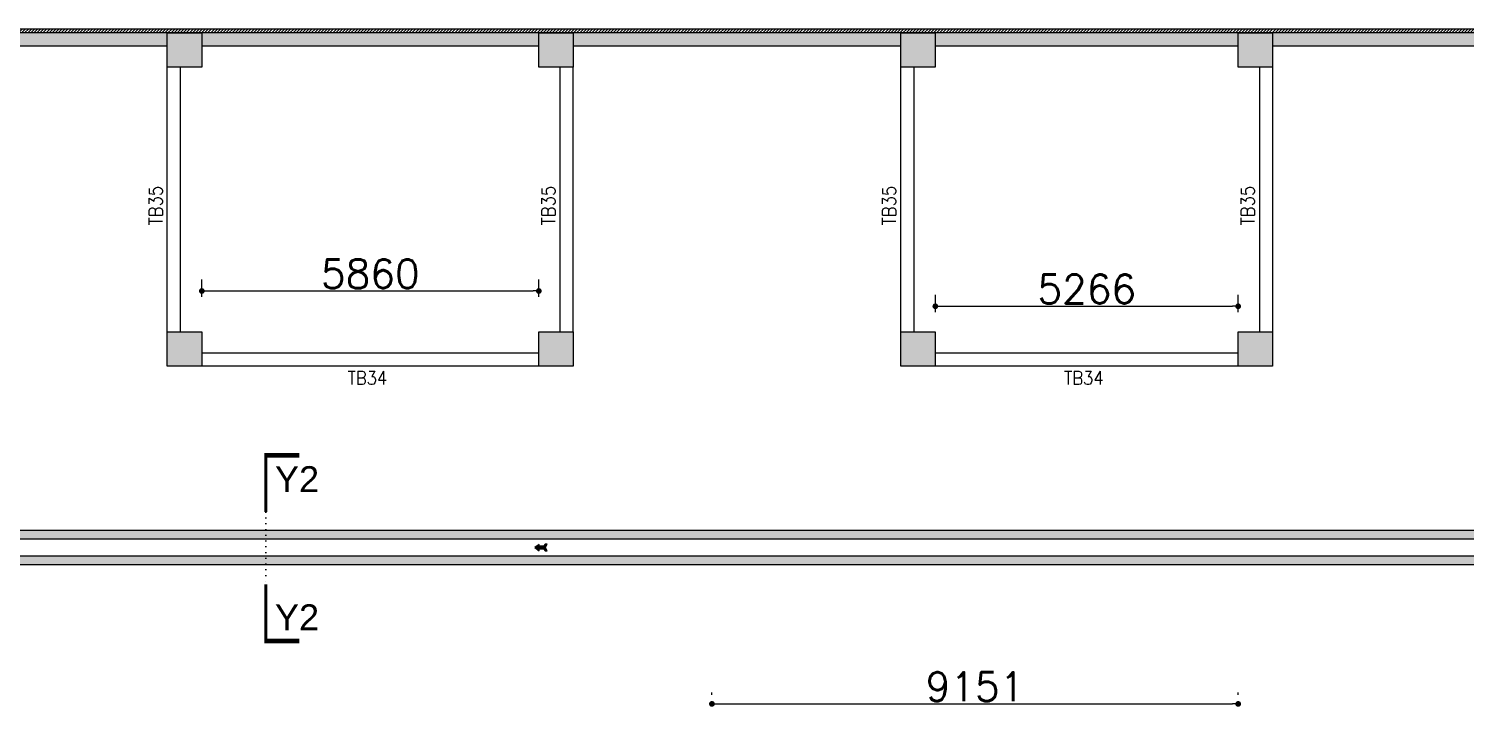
# Model space of a CAD drawing. Extents: x -200722 to 834823, y -494970 to 88783.
# Drawn here: x 295228 to 320208, y -291460 to -279397 of the extents above; entities that cross this region are included whole.
import ezdxf
from ezdxf.enums import TextEntityAlignment as Align

# ---------------------------------------------------------------- set-up
doc = ezdxf.new("R2010")
doc.units = 0
doc.header["$LTSCALE"] = 100
doc.header["$MEASUREMENT"] = 0
doc.header["$PDMODE"] = 34
doc.linetypes.add('DOT', pattern=[0.25, 0, -0.25])
doc.layers.get('0').update_dxf_attribs({"linetype": 'CONTINUOUS'})
doc.layers.get('DEFPOINTS').update_dxf_attribs({"linetype": 'CONTINUOUS'})
for name, color, linetype in [('B_NO', 3, 'CONTINUOUS'), ('B_PLAN', 3, 'CONTINUOUS'), ('COL', 150, 'CONTINUOUS'), ('DIM', 3, 'CONTINUOUS'), ('RCCWALL', 6, 'CONTINUOUS'), ('TEXT', 2, 'CONTINUOUS')]:
    doc.layers.add(name, color=color, linetype=linetype)
doc.layers.add('HATCH', color=252, linetype='CONTINUOUS', lineweight=30)
doc.styles.get("Standard").update_dxf_attribs({"font": 'simplex.shx'})
doc.styles.add('TIMES-N', font='arial.ttf')
doc.dimstyles.new('01 S.K', dxfattribs={"dimtxt": 230, "dimasz": 100, "dimexe": 200, "dimexo": 100, "dimgap": 50, "dimtad": 1, "dimdec": 0, "dimzin": 0, "dimdsep": 46, "dimtxsty": 'Standard', "dimblk": 'DOT', "dimcen": 0.09, "dimclrd": 4, "dimclre": 4, "dimclrt": 4, "dimadec": 0, "dimazin": 0, "dimtfac": 1, "dimtdec": 0, "dimtofl": 0, "dimtmove": 0, "dimatfit": 3, "dimfxl": 2, "dimtolj": 1, "dimtzin": 0, "dimarcsym": 1})

# ---------------------------------------------------------------- blocks, each defined once
blk = doc.blocks.new('_DOT')
at = {"color": 0, "linetype": 'ByBlock'}
blk.add_line((-0.5, 0), (-1, 0), dxfattribs=at)
at = {"color": 0, "linetype": 'ByBlock', "const_width": 0.5}
blk.add_lwpolyline([(-0.25, 0, 1), (0.25, 0, 1)], format="xyb", close=True, dxfattribs=at)
blk = doc.blocks.new('*D3033')
at = {"color": 4, "lineweight": -2, "ltscale": 0.4, "transparency": 16777216}
for p, q in [((298238, -284058), (298238, -283758)), ((304098, -284058), (304098, -283758)), ((298338, -283958), (303998, -283958))]:
    blk.add_line(p, q, dxfattribs=at)
at = {"layer": 'DEFPOINTS', "color": 0, "lineweight": -3, "ltscale": 0.4, "transparency": 16777216}
for p in [(304098, -283958), (298238, -284667), (304098, -284967)]:
    blk.add_point(p, dxfattribs=at)
at = {"color": 4, "lineweight": -2, "ltscale": 0.4, "transparency": 16777216, "xscale": 100, "yscale": 100, "zscale": 100, "rotation": 180}
blk.add_blockref('_DOT', (298238, -283958), dxfattribs=at)
at = {"color": 4, "lineweight": -2, "ltscale": 0.4, "transparency": 16777216, "xscale": 100, "yscale": 100, "zscale": 100}
blk.add_blockref('_DOT', (304098, -283958), dxfattribs=at)
at = {"color": 4, "lineweight": -3, "ltscale": 0.4, "transparency": 16777216, "insert": (301168, -283658), "char_height": 500, "attachment_point": 5}
blk.add_mtext('\\A1;5860', dxfattribs=at)
blk = doc.blocks.new('*D3034')
at = {"color": 4, "lineweight": -2, "ltscale": 0.4, "transparency": 16777216}
for p, q in [((310993, -284324), (310993, -284024)), ((316259, -284324), (316259, -284024)), ((311093, -284224), (316159, -284224))]:
    blk.add_line(p, q, dxfattribs=at)
at = {"layer": 'DEFPOINTS', "color": 0, "lineweight": -3, "ltscale": 0.4, "transparency": 16777216}
for p in [(316259, -284224), (310993, -284667), (316259, -284667)]:
    blk.add_point(p, dxfattribs=at)
at = {"color": 4, "lineweight": -2, "ltscale": 0.4, "transparency": 16777216, "xscale": 100, "yscale": 100, "zscale": 100, "rotation": 180}
blk.add_blockref('_DOT', (310993, -284224), dxfattribs=at)
at = {"color": 4, "lineweight": -2, "ltscale": 0.4, "transparency": 16777216, "xscale": 100, "yscale": 100, "zscale": 100}
blk.add_blockref('_DOT', (316259, -284224), dxfattribs=at)
at = {"color": 4, "lineweight": -3, "ltscale": 0.4, "transparency": 16777216, "insert": (313626, -283924), "char_height": 500, "attachment_point": 5}
blk.add_mtext('\\A1;5266', dxfattribs=at)
blk = doc.blocks.new('*D3082')
at = {"color": 4, "lineweight": -2, "ltscale": 0.4, "transparency": 16777216}
for p, q in [((307108, -290983), (307108, -290940)), ((316259, -290983), (316259, -290940)), ((307208, -291140), (316159, -291140))]:
    blk.add_line(p, q, dxfattribs=at)
at = {"layer": 'DEFPOINTS', "color": 0, "lineweight": -3, "ltscale": 0.4, "transparency": 16777216}
for p in [(316259, -291140), (307108, -292032, 7447), (316259, -292032, 7447)]:
    blk.add_point(p, dxfattribs=at)
at = {"color": 4, "lineweight": -2, "ltscale": 0.4, "transparency": 16777216, "xscale": 100, "yscale": 100, "zscale": 100, "rotation": 180}
blk.add_blockref('_DOT', (307108, -291140), dxfattribs=at)
at = {"color": 4, "lineweight": -2, "ltscale": 0.4, "transparency": 16777216, "xscale": 100, "yscale": 100, "zscale": 100}
blk.add_blockref('_DOT', (316259, -291140), dxfattribs=at)
at = {"color": 4, "lineweight": -3, "ltscale": 0.4, "transparency": 16777216, "insert": (311683, -290840), "char_height": 500, "attachment_point": 5}
blk.add_mtext('\\A1;9151', dxfattribs=at)

msp = doc.modelspace()

# ---------------------------------------------------------------- hatches: boundary and pattern name
at = {"ltscale": 0.4}
for points in [[(325511.6, -288122.7), (273794.4, -288122.7), (273794.4, -288272.7), (325511.6, -288272.7)], [(273794.4, -288572.7), (325511.6, -288572.7), (325511.6, -288722.7), (273794.4, -288722.7)]]:
    msp.add_hatch(color=8, dxfattribs=at).paths.add_polyline_path(points)
msp.add_hatch(color=8).paths.add_polyline_path([(304181.8, -288445.1), (304207.5, -288478.7), (304243.6, -288478.7), (304211.7, -288421.2), (304243.6, -288363.7), (304207.5, -288363.7), (304181.8, -288397.3), (304101.1, -288397.3), (304101.1, -288364.7), (304027.5, -288421.2), (304101.1, -288477.7), (304102.1, -288445.1)])
at = {"layer": 'DIM', "ltscale": 0.4, "true_color": 0x000000}
h = msp.add_hatch(dxfattribs=at)
h.set_pattern_fill('ANSI31', color=18, scale=300, style=0)
h.set_pattern_definition([(45, (0, -330671.425), (-26.5165043, 26.5165043), [])])
h.paths.add_polyline_path([(264422.6, -279396.5), (325741.6, -279396.5), (325741.6, -279466.5), (264422.6, -279466.5)])
at = {"layer": 'HATCH', "lineweight": -3, "ltscale": 0.4, "true_color": 0x000000}
for points in [[(297637.6, -279466.5), (291942.6, -279466.5), (291942.6, -279696.5), (297637.6, -279696.5)], [(304097.6, -279466.5), (298237.6, -279466.5), (298237.6, -279696.5), (304097.6, -279696.5)], [(310392.6, -279466.5), (304697.6, -279466.5), (304697.6, -279696.5), (310392.6, -279696.5)], [(316258.6, -279466.5), (310992.6, -279466.5), (310992.6, -279696.5), (316258.6, -279696.5)], [(325141.6, -279466.5), (316858.6, -279466.5), (316858.6, -279696.5), (325141.6, -279696.5)]]:
    msp.add_hatch(color=18, dxfattribs=at).paths.add_polyline_path(points)
at = {"layer": 'HATCH', "ltscale": 0.4, "true_color": 0x000000}
for points in [[(297637.6, -279466.5), (298237.6, -279466.5), (298237.6, -280066.5), (297637.6, -280066.5)], [(304097.6, -279466.5), (304697.6, -279466.5), (304697.6, -280066.5), (304097.6, -280066.5)], [(310392.6, -279466.5), (310992.6, -279466.5), (310992.6, -280066.5), (310392.6, -280066.5)], [(316258.6, -279466.5), (316858.6, -279466.5), (316858.6, -280066.5), (316258.6, -280066.5)], [(297637.6, -284667), (298237.6, -284667), (298237.6, -285267), (297637.6, -285267)], [(304097.6, -284667), (304697.6, -284667), (304697.6, -285267), (304097.6, -285267)], [(310392.6, -284667), (310992.6, -284667), (310992.6, -285267), (310392.6, -285267)], [(316258.6, -284667), (316858.6, -284667), (316858.6, -285267), (316258.6, -285267)]]:
    msp.add_hatch(color=18, dxfattribs=at).paths.add_polyline_path(points)

# ---------------------------------------------------------------- linework, layer by layer
at = {"color": 1, "linetype": 'DOT', "ltscale": 4}
msp.add_line((299352, -287803.7), (299352, -289058.5), dxfattribs=at)
at = {"color": 18, "ltscale": 0.4, "true_color": 0x000000}
for p, q in [((325511.6, -288272.7, 550.8), (273794.4, -288272.7, 550.8)), ((325511.6, -288122.7, 550.8), (273944.4, -288122.7, 550.8)), ((325511.6, -288572.7, 550.8), (273794.4, -288572.7, 550.8)), ((325511.6, -288722.7, 550.8), (273944.4, -288722.7, 550.8))]:
    msp.add_line(p, q, dxfattribs=at)
at = {"color": 42, "ltscale": 0.4}
msp.add_lwpolyline([(304211.7, -288421.2), (304243.6, -288363.7), (304207.5, -288363.7), (304181.8, -288397.3), (304101.1, -288397.3), (304101.1, -288364.7), (304027.5, -288421.2), (304101.1, -288477.7), (304102.1, -288445.1), (304181.8, -288445.1), (304207.5, -288478.7), (304243.6, -288478.7), (304211.7, -288421.2)], dxfattribs=at)
at = {"layer": 'B_PLAN', "color": 18, "ltscale": 0.4, "true_color": 0x000000}
for p, q in [((297637.6, -284667, 7446.6), (297637.6, -280066.5, 7446.6)), ((297867.6, -284667, 7446.6), (297867.6, -280066.5, 7446.6)), ((304467.6, -284667, 7446.6), (304467.6, -280066.5, 7446.6)), ((304697.6, -284667, 7446.6), (304697.6, -280066.5, 7446.6)), ((310392.6, -284667, 7446.6), (310392.6, -280066.5, 7446.6)), ((310622.6, -284667, 7446.6), (310622.6, -280066.5, 7446.6)), ((316628.6, -280066.5, 7446.6), (316628.6, -284667, 7446.6)), ((316858.6, -280066.5, 7446.6), (316858.6, -284667, 7446.6)), ((304097.6, -285037, 7446.6), (298237.6, -285037, 7446.6)), ((304097.6, -285267, 7446.6), (298237.6, -285267, 7446.6)), ((316258.6, -285037, 7446.6), (310992.6, -285037, 7446.6)), ((316258.6, -285267, 7446.6), (310992.6, -285267, 7446.6))]:
    msp.add_line(p, q, dxfattribs=at)
at = {"layer": 'COL', "color": 18, "ltscale": 500, "true_color": 0x000000, "elevation": 7446.6}
for points in [[(297637.6, -279466.5), (298237.6, -279466.5), (298237.6, -280066.5), (297637.6, -280066.5), (297637.6, -279466.5)], [(304097.6, -279466.5), (304697.6, -279466.5), (304697.6, -280066.5), (304097.6, -280066.5), (304097.6, -279466.5)], [(310392.6, -279466.5), (310992.6, -279466.5), (310992.6, -280066.5), (310392.6, -280066.5), (310392.6, -279466.5)], [(316258.6, -279466.5), (316858.6, -279466.5), (316858.6, -280066.5), (316258.6, -280066.5), (316258.6, -279466.5)], [(297637.6, -284667), (298237.6, -284667), (298237.6, -285267), (297637.6, -285267), (297637.6, -284667)], [(304097.6, -284667), (304697.6, -284667), (304697.6, -285267), (304097.6, -285267), (304097.6, -284667)], [(310392.6, -284667), (310992.6, -284667), (310992.6, -285267), (310392.6, -285267), (310392.6, -284667)], [(316258.6, -284667), (316858.6, -284667), (316858.6, -285267), (316258.6, -285267), (316258.6, -284667)]]:
    msp.add_lwpolyline(points, dxfattribs=at)
at = {"layer": 'DIM', "color": 1}
for points in [[(299935.2, -286814.5, 80, 80, 0), (299352, -286814.5, 50, 50, 0), (299352, -287803.7, 50, 50, 0)], [(299935.2, -290047.6, 80, 80, 0), (299352, -290047.6, 50, 50, 0), (299352, -289058.5, 50, 50, 0)]]:
    msp.add_lwpolyline(points, format="xyseb", dxfattribs=at)
at = {"layer": 'RCCWALL', "color": 1, "ltscale": 0.4, "elevation": 7446.6}
msp.add_lwpolyline([(264422.6, -279396.5), (325741.6, -279396.5), (325741.6, -279466.5), (264422.6, -279466.5)], close=True, dxfattribs=at)
at = {"layer": 'RCCWALL', "color": 42, "ltscale": 0.4, "elevation": 7446.6}
for points in [[(297637.6, -279466.5), (291942.6, -279466.5), (291942.6, -279696.5), (297637.6, -279696.5)], [(304097.6, -279466.5), (298237.6, -279466.5), (298237.6, -279696.5), (304097.6, -279696.5)], [(310392.6, -279466.5), (304697.6, -279466.5), (304697.6, -279696.5), (310392.6, -279696.5)], [(316258.6, -279466.5), (310992.6, -279466.5), (310992.6, -279696.5), (316258.6, -279696.5)], [(325141.6, -279466.5), (316858.6, -279466.5), (316858.6, -279696.5), (325141.6, -279696.5)]]:
    msp.add_lwpolyline(points, close=True, dxfattribs=at)

# ---------------------------------------------------------------- texts
at = {"layer": 'B_NO', "color": 18, "true_color": 0x000000, "width": 0.9}
for p in [(297553.3, -282817.2, -2897.2), (304383.3, -282817.2, -2897.2), (310308.3, -282817.2, -2897.2), (316544.3, -282817.2, -2897.2)]:
    msp.add_text('TB35', height=232, rotation=90, dxfattribs=at).set_placement(p)
for p in [(300772.6, -285587.5, -10903.1), (313230.6, -285587.5, -10903.1)]:
    msp.add_text('TB34', height=232, dxfattribs=at).set_placement(p)
at = {"layer": 'TEXT', "color": 18, "true_color": 0x000000, "style": 'TIMES-N'}
for p in [(299508.3, -287230.8), (299508.3, -289633.3)]:
    msp.add_text('Y2', height=450, dxfattribs=at).set_placement(p, align=Align.MIDDLE_LEFT)

# ---------------------------------------------------------------- dimensions: what is measured, and where the dimension line sits
at = {"color": 5, "lineweight": -3, "ltscale": 0.4}
for base, p1, p2, picture, middle in [((304097.6, -283957.9), (298237.6, -284667, 7446.6), (304097.6, -284967, 7446.6), '*D3033', (301167.6, -283657.9)), ((316258.6, -284224.3), (310992.6, -284667, 7446.6), (316258.6, -284667, 7446.6), '*D3034', (313625.6, -283924.3))]:
    dim = msp.add_linear_dim(base=base, p1=p1, p2=p2, dimstyle='01 S.K', override={"dimtxt": 500, "dimfxl": 100, "dimfxlon": 1}, dxfattribs=at)
    dim.commit()
    dim.dimension.update_dxf_attribs({"geometry": picture, "text_midpoint": middle})
at = {"color": 18, "lineweight": -3, "ltscale": 0.4, "true_color": 0x000000}
dim = msp.add_linear_dim(base=(316258.6, -291139.5), p1=(307107.6, -292032, 7446.6), p2=(316258.6, -292032, 7446.6), dimstyle='01 S.K', override={"dimtxt": 500, "dimfxl": 100, "dimfxlon": 1}, dxfattribs=at)
dim.commit()
dim.dimension.update_dxf_attribs({"geometry": '*D3082', "text_midpoint": (311683.1, -290839.5)})

doc.saveas('drawing.dxf')
